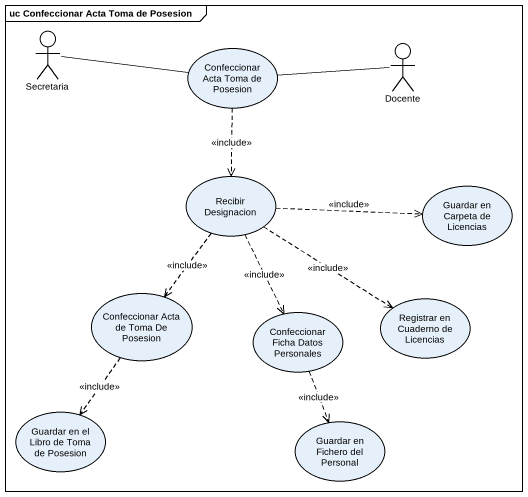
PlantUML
@startuml
mainframe uc Confeccionar Acta Toma de Posesion
actor Secretaria
usecase "Confeccionar Acta Toma de Posesion" as Confeccionar_Acta_Toma_de
actor Docente
usecase "Recibir Designacion" as Recibir_Designacion
usecase "Guardar en Carpeta de Licencias" as Guardar_en_Carpeta_de
usecase "Confeccionar Acta de Toma De Posesion" as Confeccionar_Acta_de_Toma
usecase "Confeccionar Ficha Datos Personales" as Confeccionar_Ficha_Datos
usecase "Registrar en Cuaderno de Licencias" as Registrar_en_Cuaderno_de
usecase "Guardar en el Libro de Toma de Posesion" as Guardar_en_el_Libro_de_Toma
usecase "Guardar en Fichero del Personal" as Guardar_en_Fichero_del
Secretaria -right- Confeccionar_Acta_Toma_de
Confeccionar_Acta_Toma_de ..> Recibir_Designacion : <<include>>
Docente -left- Confeccionar_Acta_Toma_de
Recibir_Designacion .right.> Guardar_en_Carpeta_de : <<include>>
Recibir_Designacion ..> Confeccionar_Acta_de_Toma : <<include>>
Recibir_Designacion ..> Confeccionar_Ficha_Datos : <<include>>
Recibir_Designacion ..> Registrar_en_Cuaderno_de : <<include>>
Confeccionar_Acta_de_Toma ..> Guardar_en_el_Libro_de_Toma : <<include>>
Confeccionar_Ficha_Datos ..> Guardar_en_Fichero_del : <<include>>
@enduml
